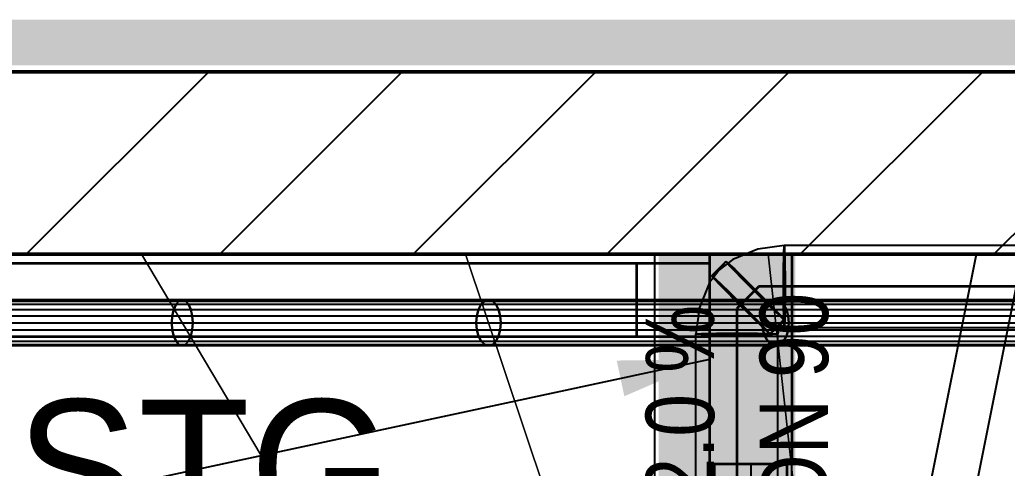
# Model space of a CAD drawing. Extents: x 0 to 756, y -25 to 420.
# Drawn here: x 133.91 to 155.55, y 254.89 to 264.72 of the extents above; entities that cross this region are included whole.
import ezdxf
from ezdxf.lldxf.tags import DXFTag

# ---------------------------------------------------------------- set-up
doc = ezdxf.new("R2010")
doc.units = 0
doc.layers.get('0').update_dxf_attribs({"lineweight": 25})
for name, color, linetype, lineweight in [('A_Innenwand', 7, 'Continuous', 25), ('ALLGEMEIN03', 7, 'Continuous', 25), ('DESIGN', 7, 'Continuous', 18), ('L_Text', 7, 'Continuous', 25), ('Standard', 7, 'Continuous', 25), ('TREPPE', 7, 'Continuous', 13), ('WAND_HOLZ_NICHT_TRAGEND', 7, 'Continuous', 13)]:
    doc.layers.add(name, color=color, linetype=linetype, lineweight=lineweight)
for name, color, linetype, lineweight, true_color in [('H_Heizung', 1, 'Continuous', 25, 0xff0000), ('L_Abluft', 2, 'Continuous', 35, 0xffff00), ('S_Schmutzwasser', 7, 'Continuous', 35, 0x808040)]:
    doc.layers.add(name, color=color, linetype=linetype, lineweight=lineweight, true_color=true_color)
doc.styles.get("Standard").update_dxf_attribs({"font": 'arial.ttf'})
tags = doc.linetypes.add('STRICHPUNKT2', pattern=[12.7, 6.35, -3.175, 0, -3.175]).pattern_tags.tags
tags[10:11] = [DXFTag(74, 4), DXFTag(75, 0), DXFTag(340, '0'), DXFTag(46, 0.0), DXFTag(50, 0.0), DXFTag(44, 0.0), DXFTag(45, 0.0)]
tags[8:9] = [DXFTag(74, 4), DXFTag(75, 0), DXFTag(340, '0'), DXFTag(46, 0.0), DXFTag(50, 0.0), DXFTag(44, 0.0), DXFTag(45, 0.0)]
tags[6:7] = [DXFTag(74, 4), DXFTag(75, 0), DXFTag(340, '0'), DXFTag(46, 0.0), DXFTag(50, 0.0), DXFTag(44, 0.0), DXFTag(45, 0.0)]
tags[4:5] = [DXFTag(74, 4), DXFTag(75, 0), DXFTag(340, '0'), DXFTag(46, 0.0), DXFTag(50, 0.0), DXFTag(44, 0.0), DXFTag(45, 0.0)]

# ---------------------------------------------------------------- blocks, each defined once
blk = doc.blocks.new('Referenz-A0T78P30OY')
at = {"layer": 'ALLGEMEIN03', "color": 0, "lineweight": -2}
for p, q in [((158.207, 263.578), (125.607, 263.578)), ((147.832, 241.578), (147.832, 259.578)), ((150.832, 241.578), (150.832, 259.578))]:
    blk.add_line(p, q, dxfattribs=at)
at = {"layer": 'DESIGN', "color": 0, "lineweight": -2}
for points in [[(147.911, 241.578), (150.911, 241.578), (147.911, 259.578)], [(150.911, 241.578), (150.911, 259.578), (147.911, 259.578)]]:
    blk.add_solid(points, dxfattribs=at)
at = {"layer": 'Standard', "color": 0, "lineweight": -2}
for p, q in [((128.961, 258.553), (137.396, 258.553)), ((137.468, 258.578), (129.021, 258.578)), ((129.082, 258.553), (137.539, 258.553)), ((137.332, 258.482), (137.396, 258.553)), ((137.396, 258.553), (137.332, 258.482)), ((137.396, 258.553), (137.468, 258.578)), ((137.468, 258.578), (137.396, 258.553)), ((137.396, 258.553), (144.099, 258.553)), ((137.539, 258.553), (137.468, 258.578)), ((144.183, 258.578), (137.468, 258.578)), ((137.468, 258.578), (137.539, 258.553)), ((137.604, 258.482), (137.539, 258.553)), ((137.539, 258.553), (137.604, 258.482)), ((137.539, 258.553), (144.267, 258.553)), ((144.024, 258.482), (144.099, 258.553)), ((144.099, 258.553), (144.024, 258.482)), ((144.099, 258.553), (144.183, 258.578)), ((144.183, 258.578), (144.099, 258.553)), ((144.099, 258.553), (150.385, 258.553)), ((144.267, 258.553), (144.183, 258.578)), ((150.475, 258.578), (144.183, 258.578)), ((144.183, 258.578), (144.267, 258.553)), ((144.342, 258.482), (144.267, 258.553)), ((144.267, 258.553), (144.342, 258.482)), ((144.267, 258.553), (150.566, 258.553)), ((150.303, 258.482), (150.385, 258.553)), ((150.385, 258.553), (150.303, 258.482)), ((150.385, 258.553), (150.475, 258.578)), ((150.475, 258.578), (150.385, 258.553)), ((150.385, 258.553), (155.799, 258.553)), ((150.566, 258.553), (150.475, 258.578)), ((155.899, 258.578), (150.475, 258.578)), ((150.475, 258.578), (150.566, 258.553)), ((150.647, 258.482), (150.566, 258.553)), ((150.566, 258.553), (150.647, 258.482)), ((150.566, 258.553), (155.999, 258.553)), ((128.864, 258.372), (137.281, 258.372)), ((128.907, 258.482), (137.332, 258.482)), ((129.136, 258.482), (137.604, 258.482)), ((129.179, 258.372), (137.655, 258.372)), ((137.248, 258.232), (137.281, 258.372)), ((137.281, 258.372), (137.248, 258.232)), ((137.281, 258.372), (137.332, 258.482)), ((137.332, 258.482), (137.281, 258.372)), ((137.281, 258.372), (143.964, 258.372)), ((137.332, 258.482), (144.024, 258.482)), ((137.655, 258.372), (137.604, 258.482)), ((137.604, 258.482), (137.655, 258.372)), ((137.604, 258.482), (144.342, 258.482)), ((137.688, 258.232), (137.655, 258.372)), ((137.655, 258.372), (137.688, 258.232)), ((137.655, 258.372), (144.402, 258.372)), ((143.925, 258.232), (143.964, 258.372)), ((143.964, 258.372), (143.925, 258.232)), ((143.964, 258.372), (144.024, 258.482)), ((144.024, 258.482), (143.964, 258.372)), ((143.964, 258.372), (150.239, 258.372)), ((144.024, 258.482), (150.303, 258.482)), ((144.402, 258.372), (144.342, 258.482)), ((144.342, 258.482), (144.402, 258.372)), ((144.342, 258.482), (150.647, 258.482)), ((144.441, 258.232), (144.402, 258.372)), ((144.402, 258.372), (144.441, 258.232)), ((144.402, 258.372), (150.712, 258.372)), ((150.197, 258.232), (150.239, 258.372)), ((150.239, 258.372), (150.197, 258.232)), ((150.239, 258.372), (150.303, 258.482)), ((150.303, 258.482), (150.239, 258.372)), ((150.239, 258.372), (155.637, 258.372)), ((150.303, 258.482), (155.709, 258.482)), ((150.712, 258.372), (150.647, 258.482)), ((150.647, 258.482), (150.712, 258.372)), ((150.647, 258.482), (156.09, 258.482)), ((150.754, 258.232), (150.712, 258.372)), ((150.712, 258.372), (150.754, 258.232)), ((150.712, 258.372), (156.161, 258.372)), ((128.826, 258.078), (137.237, 258.078)), ((128.836, 258.232), (137.248, 258.232)), ((129.207, 258.232), (137.688, 258.232)), ((129.216, 258.078), (137.699, 258.078)), ((137.237, 258.078), (137.248, 258.232)), ((137.248, 258.232), (137.237, 258.078)), ((137.248, 257.923), (137.237, 258.078)), ((137.237, 258.078), (143.912, 258.078)), ((137.237, 258.078), (137.248, 257.923)), ((137.248, 258.232), (143.925, 258.232)), ((137.699, 258.078), (137.688, 258.232)), ((137.688, 258.232), (137.699, 258.078)), ((137.688, 258.232), (144.441, 258.232)), ((137.688, 257.923), (137.699, 258.078)), ((137.699, 258.078), (137.688, 257.923)), ((137.699, 258.078), (144.454, 258.078)), ((143.912, 258.078), (143.925, 258.232)), ((143.925, 258.232), (143.912, 258.078)), ((143.925, 257.923), (143.912, 258.078)), ((143.912, 258.078), (150.183, 258.078)), ((143.912, 258.078), (143.925, 257.923)), ((143.925, 258.232), (150.197, 258.232)), ((144.454, 258.078), (144.441, 258.232)), ((144.441, 258.232), (144.454, 258.078)), ((144.441, 258.232), (150.754, 258.232)), ((144.441, 257.923), (144.454, 258.078)), ((144.454, 258.078), (144.441, 257.923)), ((144.454, 258.078), (150.768, 258.078)), ((150.183, 258.078), (150.197, 258.232)), ((150.197, 258.232), (150.183, 258.078)), ((150.197, 257.923), (150.183, 258.078)), ((150.183, 258.078), (155.575, 258.078)), ((150.183, 258.078), (150.197, 257.923)), ((150.197, 258.232), (155.591, 258.232)), ((150.768, 258.078), (150.754, 258.232)), ((150.754, 258.232), (150.768, 258.078)), ((150.754, 258.232), (156.207, 258.232)), ((150.754, 257.923), (150.768, 258.078)), ((150.768, 258.078), (150.754, 257.923)), ((150.768, 258.078), (156.223, 258.078)), ((128.836, 257.923), (137.248, 257.923)), ((129.207, 257.923), (137.688, 257.923)), ((137.281, 257.784), (137.248, 257.923)), ((137.248, 257.923), (143.925, 257.923)), ((137.248, 257.923), (137.281, 257.784)), ((137.655, 257.784), (137.688, 257.923)), ((137.688, 257.923), (137.655, 257.784)), ((137.688, 257.923), (144.441, 257.923)), ((143.964, 257.784), (143.925, 257.923)), ((143.925, 257.923), (150.197, 257.923)), ((143.925, 257.923), (143.964, 257.784)), ((144.402, 257.784), (144.441, 257.923)), ((144.441, 257.923), (144.402, 257.784)), ((144.441, 257.923), (150.754, 257.923)), ((150.239, 257.784), (150.197, 257.923)), ((150.197, 257.923), (155.591, 257.923)), ((150.197, 257.923), (150.239, 257.784)), ((150.712, 257.784), (150.754, 257.923)), ((150.754, 257.923), (150.712, 257.784)), ((150.754, 257.923), (156.207, 257.923)), ((128.864, 257.784), (137.281, 257.784)), ((128.907, 257.673), (137.332, 257.673)), ((129.136, 257.673), (137.604, 257.673)), ((129.179, 257.784), (137.655, 257.784)), ((137.332, 257.673), (137.281, 257.784)), ((137.281, 257.784), (143.964, 257.784)), ((137.281, 257.784), (137.332, 257.673)), ((137.396, 257.602), (137.332, 257.673)), ((137.332, 257.673), (144.024, 257.673)), ((137.332, 257.673), (137.396, 257.602)), ((137.539, 257.602), (137.604, 257.673)), ((137.604, 257.673), (137.539, 257.602)), ((137.604, 257.673), (137.655, 257.784)), ((137.655, 257.784), (137.604, 257.673)), ((137.604, 257.673), (144.342, 257.673)), ((137.655, 257.784), (144.402, 257.784)), ((144.024, 257.673), (143.964, 257.784)), ((143.964, 257.784), (150.239, 257.784)), ((143.964, 257.784), (144.024, 257.673)), ((144.099, 257.602), (144.024, 257.673)), ((144.024, 257.673), (150.303, 257.673)), ((144.024, 257.673), (144.099, 257.602)), ((144.267, 257.602), (144.342, 257.673)), ((144.342, 257.673), (144.267, 257.602)), ((144.342, 257.673), (144.402, 257.784)), ((144.402, 257.784), (144.342, 257.673)), ((144.342, 257.673), (150.647, 257.673)), ((144.402, 257.784), (150.712, 257.784)), ((150.303, 257.673), (150.239, 257.784)), ((150.239, 257.784), (155.637, 257.784)), ((150.239, 257.784), (150.303, 257.673)), ((150.385, 257.602), (150.303, 257.673)), ((150.303, 257.673), (155.709, 257.673)), ((150.303, 257.673), (150.385, 257.602)), ((150.566, 257.602), (150.647, 257.673)), ((150.647, 257.673), (150.566, 257.602)), ((150.647, 257.673), (150.712, 257.784)), ((150.712, 257.784), (150.647, 257.673)), ((150.647, 257.673), (156.09, 257.673)), ((150.712, 257.784), (156.161, 257.784)), ((128.961, 257.602), (137.396, 257.602)), ((129.021, 257.578), (137.468, 257.578)), ((129.082, 257.602), (137.539, 257.602)), ((137.468, 257.578), (137.396, 257.602)), ((137.396, 257.602), (144.099, 257.602)), ((137.396, 257.602), (137.468, 257.578)), ((137.468, 257.578), (137.539, 257.602)), ((137.539, 257.602), (137.468, 257.578)), ((137.468, 257.578), (144.183, 257.578)), ((137.539, 257.602), (144.267, 257.602)), ((144.183, 257.578), (144.099, 257.602)), ((144.099, 257.602), (150.385, 257.602)), ((144.099, 257.602), (144.183, 257.578)), ((144.183, 257.578), (144.267, 257.602)), ((144.267, 257.602), (144.183, 257.578)), ((144.183, 257.578), (150.475, 257.578)), ((144.267, 257.602), (150.566, 257.602)), ((150.475, 257.578), (150.385, 257.602)), ((150.385, 257.602), (155.799, 257.602)), ((150.385, 257.602), (150.475, 257.578)), ((150.475, 257.578), (150.566, 257.602)), ((150.566, 257.602), (150.475, 257.578)), ((150.475, 257.578), (155.899, 257.578)), ((150.566, 257.602), (155.999, 257.602))]:
    blk.add_line(p, q, dxfattribs=at)
at = {"layer": 'TREPPE', "color": 0}
for p, q in [((136.574, 259.578), (126.061, 259.578)), ((126.061, 259.578), (136.574, 259.578)), ((136.574, 259.578), (147.304, 241.578)), ((143.68, 259.578), (136.574, 259.578)), ((147.304, 241.578), (136.574, 259.578)), ((136.574, 259.578), (143.68, 259.578)), ((136.574, 259.578), (136.574, 259.578)), ((147.304, 241.578), (136.574, 259.578)), ((136.574, 259.578), (147.304, 241.578)), ((136.574, 259.578), (136.574, 259.578)), ((143.68, 259.578), (149.719, 241.578)), ((150.311, 259.578), (143.68, 259.578)), ((149.719, 241.578), (143.68, 259.578)), ((143.68, 259.578), (150.311, 259.578)), ((143.68, 259.578), (143.68, 259.578)), ((149.719, 241.578), (143.68, 259.578)), ((143.68, 259.578), (149.719, 241.578)), ((143.68, 259.578), (143.68, 259.578)), ((150.311, 259.578), (152.288, 241.578)), ((155.899, 259.578), (150.311, 259.578)), ((152.288, 241.578), (150.311, 259.578)), ((150.311, 259.578), (155.899, 259.578)), ((150.311, 259.578), (150.311, 259.578)), ((152.288, 241.578), (150.311, 259.578)), ((150.311, 259.578), (152.288, 241.578)), ((150.311, 259.578), (150.311, 259.578))]:
    blk.add_line(p, q, dxfattribs=at)
at = {"layer": 'TREPPE', "color": 0, "lineweight": -2}
for p, q in [((151.268, 241.578), (154.879, 259.578)), ((152.288, 241.578), (155.899, 259.578))]:
    blk.add_line(p, q, dxfattribs=at)
at = {"layer": 'WAND_HOLZ_NICHT_TRAGEND', "color": 0, "lineweight": 50}
for p, q in [((218.607, 263.578), (125.607, 263.578)), ((125.607, 263.578), (197.623, 263.578)), ((125.607, 259.578), (218.607, 259.578)), ((197.623, 259.578), (125.607, 259.578))]:
    blk.add_line(p, q, dxfattribs=at)
at = {"layer": 'Standard', "color": 0, "lineweight": -2, "insert": (133.824, 256.396), "char_height": 3, "attachment_point": 1}
blk.add_mtext('{\\fPosterama Text Light;STG}', dxfattribs=at)
blk = doc.blocks.new('Wand-A0T78P48OY', base_point=(125.607, 259.578))
at = {"color": 0, "linetype": 'ByBlock', "lineweight": -2, "ltscale": 0.25}
for p, q in [((125.607, 263.578), (197.623, 263.578)), ((125.607, 259.578), (192.607, 259.578))]:
    blk.add_line(p, q, dxfattribs=at)
at = {"color": 0, "lineweight": -2}
for p, q in [((134.047, 259.578), (138.047, 263.578)), ((138.29, 259.578), (142.29, 263.578)), ((142.532, 259.578), (146.532, 263.578)), ((146.775, 259.578), (150.775, 263.578)), ((151.018, 259.578), (155.018, 263.578)), ((155.26, 259.578), (159.26, 263.578))]:
    blk.add_line(p, q, dxfattribs=at)
blk = doc.blocks.new('Abluftventilator-A0T78P7SOY', base_point=(149.032, 254.978))
at = {"color": 0, "linetype": 'ByBlock', "lineweight": -2, "ltscale": 0.35}
for p, q in [((149.032, 259.578), (150.832, 259.578)), ((149.032, 254.978), (149.032, 259.578)), ((150.832, 259.578), (150.832, 254.978)), ((150.832, 254.978), (149.032, 254.978))]:
    blk.add_line(p, q, dxfattribs=at)
blk = doc.blocks.new('Geräteanschluss Rund-A0T78P7UOY', base_point=(147.432, 257.778))
at = {"color": 0, "linetype": 'ByBlock', "lineweight": -2, "ltscale": 0.35}
for p, q in [((149.032, 259.378), (147.432, 259.378)), ((147.432, 258.909), (147.432, 259.378)), ((149.032, 258.909), (149.032, 259.378)), ((147.432, 258.246), (147.432, 258.909)), ((149.032, 258.246), (149.032, 258.909)), ((147.432, 257.778), (147.432, 258.246)), ((149.032, 257.778), (149.032, 258.246)), ((147.432, 257.778), (149.032, 257.778))]:
    blk.add_line(p, q, dxfattribs=at)
at = {"color": 0, "linetype": 'STRICHPUNKT2', "lineweight": 25, "ltscale": 0.25}
blk.add_line((149.032, 258.578), (147.432, 258.578), dxfattribs=at)
blk = doc.blocks.new('Bauteilbeschriftung-A0T78P7WOY', base_point=(76.247, 238.687))
at = {"color": 0, "linetype": 'ByBlock', "lineweight": -2, "ltscale": 0.25}
blk.add_line((111.273, 249.187), (149.032, 257.278), dxfattribs=at)
for points in [[(148.967, 257.25), (146.992, 257.25), (149.032, 257.278)], [(147.16, 256.468), (148.967, 257.25), (146.992, 257.25)]]:
    blk.add_solid(points, dxfattribs=at)
blk = doc.blocks.new('Geräteanschluss Rund-A0T78P82OY', base_point=(149.132, 253.378))
at = {"color": 0, "linetype": 'ByBlock', "lineweight": -2, "ltscale": 0.35}
for p, q in [((149.132, 254.978), (149.132, 253.378)), ((149.6, 254.978), (149.132, 254.978)), ((150.263, 254.978), (149.6, 254.978)), ((150.732, 254.978), (150.263, 254.978)), ((150.732, 253.378), (150.732, 254.978)), ((149.6, 253.378), (149.132, 253.378)), ((150.263, 253.378), (149.6, 253.378)), ((150.732, 253.378), (150.263, 253.378))]:
    blk.add_line(p, q, dxfattribs=at)
at = {"color": 0, "linetype": 'STRICHPUNKT2', "lineweight": 25, "ltscale": 0.25}
blk.add_line((149.932, 254.978), (149.932, 253.378), dxfattribs=at)
blk = doc.blocks.new('Wickelfalzrohr-A0T78PB0OY', base_point=(119.432, 257.778))
at = {"color": 0, "linetype": 'ByBlock', "lineweight": -2, "ltscale": 0.35}
for p, q in [((147.432, 259.378), (119.432, 259.378)), ((147.432, 258.909), (147.432, 259.378)), ((147.432, 258.246), (147.432, 258.909)), ((147.432, 257.778), (147.432, 258.246)), ((119.432, 257.778), (147.432, 257.778))]:
    blk.add_line(p, q, dxfattribs=at)
at = {"color": 0, "linetype": 'STRICHPUNKT2', "lineweight": 25, "ltscale": 0.25}
blk.add_line((119.432, 258.578), (147.432, 258.578), dxfattribs=at)
blk = doc.blocks.new('Abwasserleitung-A0T78PCGOY', base_point=(149.628, 254.115))
at = {"color": 0, "linetype": 'ByBlock', "lineweight": -2, "ltscale": 0.35}
for p, q in [((150.107, 258.87), (149.628, 258.391)), ((178.028, 258.87), (150.107, 258.87)), ((149.628, 258.391), (149.628, 254.115))]:
    blk.add_line(p, q, dxfattribs=at)
blk = doc.blocks.new('Abwasser Schnellansicht-A0T78PEQOY', base_point=(145.702, 244.288))
at = {"color": 0, "linetype": 'ByBlock', "lineweight": -2, "ltscale": 0.25}
for p, q in [((150.083, 259.693), (149.541, 259.468)), ((150.665, 259.77), (150.083, 259.693)), ((150.657, 259.649), (150.653, 259.506)), ((150.653, 259.501), (150.656, 259.645)), ((150.656, 259.645), (150.661, 259.737)), ((150.661, 259.739), (150.657, 259.649)), ((150.661, 259.737), (150.665, 259.77)), ((150.666, 259.77), (150.661, 259.739)), ((150.665, 259.77), (150.67, 259.741)), ((150.67, 259.739), (150.666, 259.77)), ((177.469, 259.77), (150.666, 259.77)), ((150.67, 259.741), (150.674, 259.653)), ((150.675, 259.649), (150.67, 259.739)), ((150.674, 259.653), (150.678, 259.511)), ((150.678, 259.506), (150.675, 259.649)), ((149.387, 259.423), (149.03, 258.957)), ((149.541, 259.468), (149.075, 259.111)), ((149.075, 259.111), (149.387, 259.423)), ((149.407, 259.397), (149.387, 259.423)), ((149.387, 259.423), (149.411, 259.406)), ((149.406, 259.398), (149.387, 259.423)), ((149.387, 259.423), (149.412, 259.405)), ((149.466, 259.331), (149.406, 259.398)), ((149.469, 259.329), (149.407, 259.397)), ((149.411, 259.406), (149.476, 259.347)), ((149.412, 259.405), (149.479, 259.344)), ((150.653, 259.506), (150.65, 259.32)), ((150.65, 259.313), (150.653, 259.501)), ((150.678, 259.511), (150.681, 259.326)), ((150.681, 259.32), (150.678, 259.506)), ((149.565, 259.228), (149.466, 259.331)), ((149.568, 259.224), (149.469, 259.329)), ((149.476, 259.347), (149.579, 259.249)), ((149.479, 259.344), (149.583, 259.246)), ((149.694, 259.094), (149.565, 259.228)), ((149.699, 259.089), (149.568, 259.224)), ((149.579, 259.249), (149.712, 259.12)), ((149.583, 259.246), (149.716, 259.116)), ((150.65, 259.32), (150.648, 259.103)), ((150.648, 259.096), (150.65, 259.313)), ((150.681, 259.326), (150.683, 259.11)), ((150.683, 259.103), (150.681, 259.32)), ((149.03, 258.957), (148.805, 258.415)), ((149.092, 259.087), (149.075, 259.111)), ((149.075, 259.111), (149.101, 259.091)), ((149.093, 259.086), (149.075, 259.111)), ((149.075, 259.111), (149.1, 259.093)), ((149.151, 259.022), (149.092, 259.087)), ((149.154, 259.019), (149.093, 259.086)), ((149.1, 259.093), (149.167, 259.032)), ((149.101, 259.091), (149.169, 259.03)), ((149.249, 258.919), (149.151, 259.022)), ((149.252, 258.916), (149.154, 259.019)), ((149.167, 259.032), (149.27, 258.934)), ((149.169, 259.03), (149.274, 258.93)), ((149.27, 258.934), (149.404, 258.804)), ((149.274, 258.93), (149.409, 258.799)), ((149.847, 258.939), (149.694, 259.094)), ((149.852, 258.934), (149.699, 259.089)), ((149.712, 259.12), (149.866, 258.969)), ((149.716, 259.116), (149.871, 258.964)), ((150.011, 258.774), (149.847, 258.939)), ((150.016, 258.769), (149.852, 258.934)), ((149.866, 258.969), (150.031, 258.805)), ((149.871, 258.964), (150.036, 258.799)), ((150.648, 259.103), (150.648, 258.87)), ((150.648, 258.862), (150.648, 259.096)), ((150.683, 259.11), (150.684, 258.877)), ((150.684, 258.87), (150.683, 259.103)), ((149.378, 258.786), (149.249, 258.919)), ((149.382, 258.782), (149.252, 258.916)), ((149.529, 258.632), (149.378, 258.786)), ((149.534, 258.627), (149.382, 258.782)), ((149.404, 258.804), (149.559, 258.652)), ((149.409, 258.799), (149.564, 258.647)), ((150.176, 258.61), (150.011, 258.774)), ((150.181, 258.605), (150.016, 258.769)), ((150.031, 258.805), (150.195, 258.639)), ((150.036, 258.799), (150.201, 258.634)), ((150.648, 258.87), (150.648, 258.637)), ((150.648, 258.63), (150.648, 258.862)), ((150.684, 258.877), (150.683, 258.644)), ((150.683, 258.637), (150.684, 258.87)), ((149.693, 258.467), (149.529, 258.632)), ((149.699, 258.462), (149.534, 258.627)), ((149.559, 258.652), (149.724, 258.487)), ((149.564, 258.647), (149.729, 258.482)), ((150.331, 258.457), (150.176, 258.61)), ((150.335, 258.453), (150.181, 258.605)), ((150.195, 258.639), (150.348, 258.484)), ((150.201, 258.634), (150.353, 258.48)), ((150.648, 258.637), (150.65, 258.42)), ((150.65, 258.413), (150.648, 258.63)), ((150.683, 258.644), (150.681, 258.426)), ((150.681, 258.42), (150.683, 258.637)), ((148.805, 258.415), (148.728, 257.833)), ((149.859, 258.303), (149.693, 258.467)), ((149.864, 258.298), (149.699, 258.462)), ((149.724, 258.487), (149.888, 258.322)), ((149.729, 258.482), (149.893, 258.317)), ((150.014, 258.15), (149.859, 258.303)), ((150.019, 258.145), (149.864, 258.298)), ((149.888, 258.322), (150.041, 258.167)), ((149.893, 258.317), (150.045, 258.163)), ((150.465, 258.328), (150.331, 258.457)), ((150.468, 258.324), (150.335, 258.453)), ((150.348, 258.484), (150.479, 258.35)), ((150.353, 258.48), (150.483, 258.346)), ((150.568, 258.229), (150.465, 258.328)), ((150.571, 258.227), (150.468, 258.324)), ((150.479, 258.35), (150.578, 258.245)), ((150.483, 258.346), (150.581, 258.242)), ((150.65, 258.42), (150.653, 258.233)), ((150.653, 258.228), (150.65, 258.413)), ((150.681, 258.426), (150.678, 258.239)), ((150.678, 258.233), (150.681, 258.42)), ((150.149, 258.019), (150.014, 258.15)), ((150.152, 258.016), (150.019, 258.145)), ((150.041, 258.167), (150.17, 258.034)), ((150.045, 258.163), (150.174, 258.03)), ((150.348, 257.838), (150.66, 258.15)), ((150.635, 258.169), (150.568, 258.229)), ((150.636, 258.167), (150.571, 258.227)), ((150.578, 258.245), (150.64, 258.177)), ((150.581, 258.242), (150.642, 258.175)), ((150.66, 258.15), (150.589, 258.057)), ((150.66, 258.15), (150.635, 258.169)), ((150.66, 258.15), (150.636, 258.167)), ((150.64, 258.177), (150.66, 258.15)), ((150.642, 258.175), (150.66, 258.15)), ((150.653, 258.233), (150.657, 258.09)), ((150.657, 258.087), (150.653, 258.228)), ((150.657, 258.09), (150.661, 258)), ((150.661, 257.999), (150.657, 258.087)), ((150.675, 258.094), (150.67, 258.002)), ((150.67, 258), (150.675, 258.09)), ((150.678, 258.239), (150.675, 258.094)), ((150.675, 258.09), (150.678, 258.233)), ((148.992, 257.845), (149.178, 257.848)), ((148.997, 257.845), (149.185, 257.848)), ((149.178, 257.848), (149.395, 257.85)), ((149.185, 257.848), (149.403, 257.85)), ((149.395, 257.85), (149.628, 257.851)), ((149.403, 257.85), (149.636, 257.851)), ((149.628, 257.851), (149.861, 257.85)), ((149.636, 257.851), (149.868, 257.85)), ((149.861, 257.85), (150.078, 257.848)), ((149.868, 257.85), (150.085, 257.848)), ((150.078, 257.848), (150.265, 257.845)), ((150.085, 257.848), (150.27, 257.845)), ((150.253, 257.92), (150.149, 258.019)), ((150.256, 257.917), (150.152, 258.016)), ((150.17, 258.034), (150.269, 257.93)), ((150.174, 258.03), (150.271, 257.927)), ((150.321, 257.858), (150.253, 257.92)), ((150.323, 257.857), (150.256, 257.917)), ((150.269, 257.93), (150.329, 257.863)), ((150.271, 257.927), (150.331, 257.862)), ((150.348, 257.838), (150.321, 257.858)), ((150.348, 257.838), (150.323, 257.857)), ((150.329, 257.863), (150.348, 257.838)), ((150.331, 257.862), (150.348, 257.838)), ((150.441, 257.91), (150.348, 257.838)), ((150.549, 257.955), (150.441, 257.91)), ((150.544, 257.949), (150.528, 257.832)), ((150.589, 258.057), (150.544, 257.949)), ((150.666, 257.97), (150.549, 257.955)), ((150.661, 258), (150.666, 257.97)), ((150.666, 257.97), (150.661, 257.999)), ((150.67, 258.002), (150.666, 257.97)), ((150.666, 257.97), (150.67, 258)), ((177.469, 257.97), (150.666, 257.97)), ((148.728, 257.833), (148.761, 257.837)), ((148.728, 257.833), (148.759, 257.837)), ((148.757, 257.828), (148.728, 257.833)), ((148.759, 257.828), (148.728, 257.833)), ((148.728, 254.115), (148.728, 257.833)), ((148.845, 257.824), (148.757, 257.828)), ((148.759, 257.837), (148.849, 257.842)), ((148.849, 257.824), (148.759, 257.828)), ((148.761, 257.837), (148.853, 257.842)), ((148.987, 257.82), (148.845, 257.824)), ((148.849, 257.842), (148.992, 257.845)), ((148.992, 257.82), (148.849, 257.824)), ((148.853, 257.842), (148.997, 257.845)), ((149.172, 257.817), (148.987, 257.82)), ((149.178, 257.817), (148.992, 257.82)), ((149.388, 257.815), (149.172, 257.817)), ((149.395, 257.815), (149.178, 257.817)), ((149.621, 257.815), (149.388, 257.815)), ((149.628, 257.815), (149.395, 257.815)), ((149.854, 257.815), (149.621, 257.815)), ((149.861, 257.815), (149.628, 257.815)), ((150.072, 257.817), (149.854, 257.815)), ((150.078, 257.817), (149.861, 257.815)), ((150.259, 257.82), (150.072, 257.817)), ((150.265, 257.82), (150.078, 257.817)), ((150.404, 257.823), (150.259, 257.82)), ((150.265, 257.845), (150.408, 257.842)), ((150.408, 257.824), (150.265, 257.82)), ((150.27, 257.845), (150.411, 257.841)), ((150.496, 257.828), (150.404, 257.823)), ((150.408, 257.842), (150.498, 257.837)), ((150.498, 257.828), (150.408, 257.824)), ((150.411, 257.841), (150.5, 257.837)), ((150.528, 257.832), (150.496, 257.828)), ((150.498, 257.837), (150.528, 257.833)), ((150.528, 257.833), (150.498, 257.828)), ((150.5, 257.837), (150.528, 257.832)), ((150.528, 254.115), (150.528, 257.833))]:
    blk.add_line(p, q, dxfattribs=at)
at = {"color": 253, "linetype": 'ByBlock', "lineweight": -2, "ltscale": 0.25, "true_color": 0xa0a0a0, "char_height": 1.5, "attachment_point": 1, "rotation": 90}
for s, insert in [('{\\W0.8;\\fArial;DN 90}', (150.128, 253.983)), ('{\\W0.8;\\fArial;2.0 %}', (147.628, 254.185))]:
    blk.add_mtext(s, dxfattribs=dict(at, insert=insert))

msp = doc.modelspace()

# ---------------------------------------------------------------- linework, layer by layer
at = {"layer": 'H_Heizung', "color": 1, "ltscale": 0.25, "true_color": 0xff0000}
for points in [[(126.221, 263.718), (197.023, 263.718), (126.221, 264.718)], [(197.023, 263.718), (126.221, 264.718), (197.023, 264.718)]]:
    msp.add_solid(points, dxfattribs=at)

# ---------------------------------------------------------------- block references
at = {"color": 8, "lineweight": 25, "ltscale": 0.25, "true_color": 0x808080}
msp.add_blockref('Referenz-A0T78P30OY', (0, 0), dxfattribs=at)
at = {"layer": 'A_Innenwand', "ltscale": 0.25}
msp.add_blockref('Wand-A0T78P48OY', (125.607, 259.578), dxfattribs=at)
at = {"layer": 'L_Abluft', "ltscale": 0.35}
for name, p in [('Wickelfalzrohr-A0T78PB0OY', (119.432, 257.778)), ('Geräteanschluss Rund-A0T78P7UOY', (147.432, 257.778)), ('Abluftventilator-A0T78P7SOY', (149.032, 254.978)), ('Geräteanschluss Rund-A0T78P82OY', (149.132, 253.378))]:
    msp.add_blockref(name, p, dxfattribs=at)
at = {"layer": 'L_Text', "color": 7, "ltscale": 0.25}
msp.add_blockref('Bauteilbeschriftung-A0T78P7WOY', (76.247, 238.687), dxfattribs=at)
at = {"layer": 'S_Schmutzwasser', "lineweight": 25, "ltscale": 0.25}
msp.add_blockref('Abwasser Schnellansicht-A0T78PEQOY', (145.702, 244.288), dxfattribs=at)
at = {"layer": 'S_Schmutzwasser', "ltscale": 0.35}
msp.add_blockref('Abwasserleitung-A0T78PCGOY', (149.628, 254.115), dxfattribs=at)

doc.saveas('drawing.dxf')
